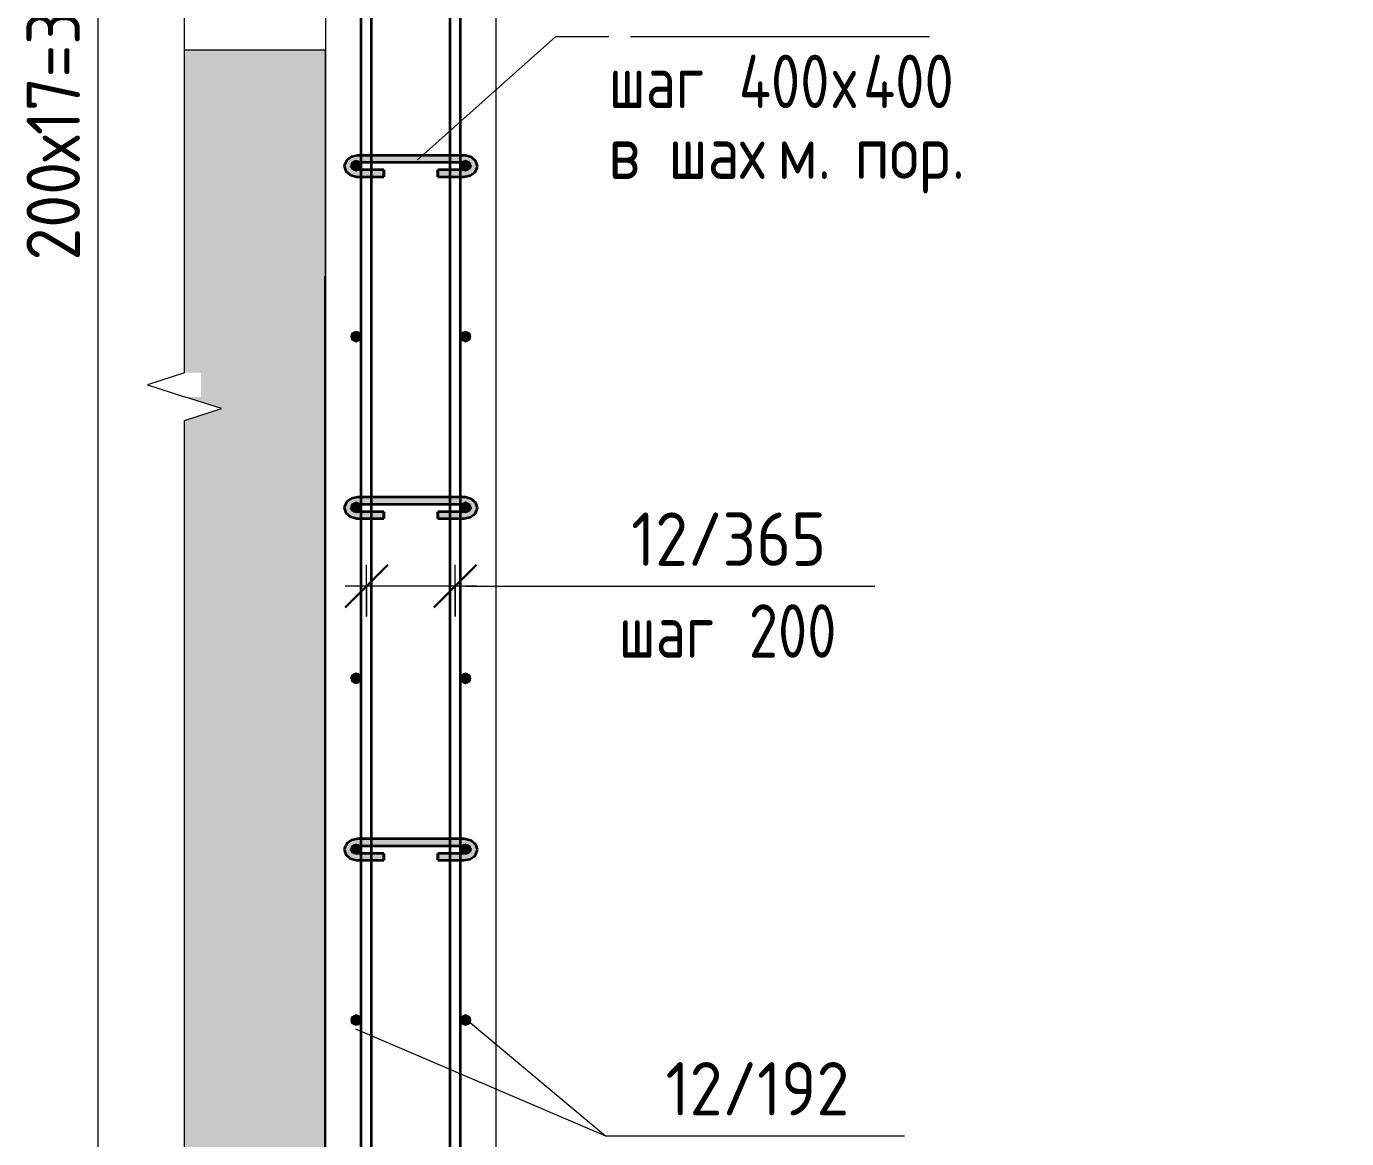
# Model space of a CAD drawing. Header units: millimetres. Extents: x 67134 to 118201, y -4983 to 13821.
# Drawn here: x 106845 to 108390, y -2439 to -1137 of the extents above; entities that cross this region are included whole.
import ezdxf

# ---------------------------------------------------------------- set-up
doc = ezdxf.new("R2010")
doc.units = ezdxf.units.MM
for name, color, linetype, lineweight in [('AA_Dim', 7, 'Continuous', 9), ('AA_Dim-25', 7, 'Continuous', 9), ('AA_Linii', 7, 'Continuous', 9), ('AA_Oformlenie', 7, 'Continuous', 9), ('AA_Vinoska', 7, 'Continuous', 9), ('AF_Stena_Гидроизоляция', 253, 'Continuous', 20), ('AF_Stena_Опалубка', 253, 'Continuous', 20), ('Gen_Text', 7, 'Continuous', 9), ('KR_Armatura', 7, 'Continuous', 20), ('KR_Armatura_Tonkie', 7, 'Continuous', 20)]:
    doc.layers.add(name, color=color, linetype=linetype, lineweight=lineweight)
doc.styles.add('ISOCPEUR_6', font='isocpeur.TTF', dxfattribs={"width": 0.85, "height": 62.5})
doc.styles.add('ISOCPEUR_7', font='isocpeur.TTF', dxfattribs={"width": 0.9, "height": 62.5})
doc.styles.add('ISOCPEUR_8', font='isocpeur.TTF', dxfattribs={"width": 0.8, "height": 62.5})
doc.dimstyles.new('00_Точн_3_знака__прозр__3', dxfattribs={"dimscale": 304.8, "dimtxt": 62.672186, "dimasz": 0.139436, "dimexe": 0.123031, "dimexo": 0.082021, "dimgap": 0.008202, "dimtad": 1, "dimdec": 3, "dimrnd": 0.001, "dimdsep": 46, "dimtxsty": 'ISOCPEUR_7', "dimblk1": 'OBLIQUE', "dimblk2": 'OBLIQUE', "dimsah": 1, "dimcen": 0.09, "dimdle": 0.123031, "dimazin": 0, "dimtfac": 1, "dimtdec": 4, "dimtix": 1, "dimtmove": 0, "dimatfit": 3, "dimfxl": 1, "dimtvp": 1, "dimtolj": 1, "dimtzin": 0, "dimlwd": 18, "dimlwe": 18, "dimarcsym": 2})
doc.dimstyles.new('10_Раскладка_арматуры_с_засечками', dxfattribs={"dimscale": 304.8, "dimtxt": 0.18, "dimasz": 0.164042, "dimexe": 0.082021, "dimexo": 0, "dimgap": 0, "dimtad": 1, "dimdec": 3, "dimrnd": 0.001, "dimdsep": 46, "dimtxsty": 'ISOCPEUR_8', "dimblk1": 'OBLIQUE', "dimblk2": 'OBLIQUE', "dimsah": 1, "dimcen": 0.09, "dimdle": 0.082021, "dimazin": 0, "dimtfac": 1, "dimtdec": 4, "dimtix": 1, "dimtmove": 0, "dimatfit": 3, "dimfxl": 1, "dimtvp": 1, "dimtolj": 1, "dimtzin": 0, "dimlwd": 18, "dimlwe": 18, "dimarcsym": 2})

# ---------------------------------------------------------------- blocks, each defined once
blk = doc.blocks.new('261_Шпилька массив _НесАрм_РабПлоск_ - 8 А240-4097123-1-1 Армирование')
at = {"layer": 'KR_Armatura_Tonkie', "lineweight": 35}
for points in [[(-73416.9, -1311.8), (-73416.9, -1305), (-73423.1, -1303.5), (-73424.3, -1302), (-73424.9, -1300.5), (-73423.8, -1297.7), (-73420.9, -1295.6), (-73416.9, -1294.8), (-73416.9, -1288), (-73423, -1289), (-73425.8, -1290.3), (-73429.4, -1293.4), (-73431.7, -1296.2), (-73432.9, -1300.5), (-73431.7, -1304.8), (-73428.2, -1308.5), (-73422.8, -1311), (-73420.8, -1311.3)], [(-73293.1, -1294.8), (-73293.1, -1288), (-73416.9, -1288.1), (-73416.9, -1294.8), (-73297.1, -1294.8)], [(-73386.3, -1296), (-73293.1, -1295.9), (-73293.1, -1294.8), (-73416.9, -1294.8), (-73416.9, -1296), (-73401.1, -1296)], [(-73293.1, -1311.8), (-73286.9, -1310.9), (-73281.7, -1308.5), (-73278.3, -1304.8), (-73277.1, -1300.5), (-73278.3, -1296.2), (-73280.7, -1292.6), (-73285.5, -1289.5), (-73293.1, -1288.1), (-73293.1, -1294.8), (-73289.1, -1295.6), (-73286.1, -1297.7), (-73285.1, -1300.7), (-73285.8, -1302.2), (-73287.6, -1303.7), (-73293.1, -1305.1), (-73293.1, -1311)], [(-73386.6, -1311.8), (-73386.6, -1305), (-73416.9, -1305.1), (-73416.9, -1311.8), (-73401.1, -1311.8)], [(-73401.1, -1313), (-73386.6, -1312.8), (-73386.6, -1311.8), (-73416.9, -1311.8), (-73416.9, -1313), (-73413.1, -1313)], [(-73293.1, -1311.8), (-73293.1, -1305), (-73323.4, -1305.1), (-73323.4, -1311.8), (-73297.1, -1311.8)], [(-73297.1, -1313), (-73293.1, -1312.8), (-73293.1, -1311.8), (-73323.4, -1311.8), (-73323.4, -1313), (-73300.8, -1313)], [(-73416.9, -1711.8), (-73416.9, -1705), (-73423.1, -1703.5), (-73424.6, -1701.2), (-73424.9, -1700.5), (-73423.8, -1697.7), (-73420.9, -1695.6), (-73416.9, -1694.8), (-73416.9, -1688), (-73423, -1689), (-73425.8, -1690.3), (-73429.4, -1693.4), (-73431.7, -1696.2), (-73432.9, -1700.5), (-73431.7, -1704.8), (-73428.2, -1708.5), (-73422.8, -1711), (-73420.8, -1711.3)], [(-73293.1, -1694.8), (-73293.1, -1688), (-73416.9, -1688.1), (-73416.9, -1694.8), (-73297.1, -1694.8)], [(-73297.1, -1696), (-73293.1, -1695.9), (-73293.1, -1694.8), (-73416.9, -1694.8), (-73416.9, -1696), (-73300.8, -1696)], [(-73293.1, -1711.8), (-73286.9, -1710.9), (-73281.7, -1708.5), (-73278.3, -1704.8), (-73277.1, -1700.5), (-73278.3, -1696.2), (-73280.7, -1692.6), (-73285.5, -1689.5), (-73293.1, -1688.1), (-73293.1, -1694.8), (-73289.1, -1695.6), (-73286.1, -1697.7), (-73285.1, -1700.7), (-73285.7, -1702.1), (-73287.6, -1703.7), (-73293.1, -1705.1), (-73293.1, -1711)], [(-73386.6, -1711.8), (-73386.6, -1705), (-73416.9, -1705.1), (-73416.9, -1711.8), (-73401.1, -1711.8)], [(-73401.1, -1713), (-73386.6, -1712.8), (-73386.6, -1711.8), (-73416.9, -1711.8), (-73416.9, -1713), (-73413.1, -1713)], [(-73293.1, -1711.8), (-73293.1, -1705), (-73323.4, -1705.1), (-73323.4, -1711.8), (-73297.1, -1711.8)], [(-73297.1, -1713), (-73293.1, -1712.8), (-73293.1, -1711.8), (-73323.4, -1711.8), (-73323.4, -1713), (-73300.8, -1713)], [(-73416.9, -2111.8), (-73416.9, -2105), (-73423.1, -2103.5), (-73424.4, -2101.8), (-73424.8, -2100.2), (-73423.8, -2097.7), (-73420.9, -2095.6), (-73416.9, -2094.8), (-73416.9, -2088), (-73423, -2089), (-73425.8, -2090.3), (-73429.4, -2093.4), (-73431.7, -2096.2), (-73432.9, -2100.5), (-73431.7, -2104.8), (-73428.2, -2108.5), (-73422.8, -2111), (-73420.8, -2111.3)], [(-73300.8, -2094.8), (-73293.1, -2094.8), (-73293.1, -2088), (-73416.9, -2088.1), (-73416.9, -2094.8), (-73309.1, -2094.8)], [(-73386.3, -2096), (-73293.1, -2095.9), (-73293.1, -2094.8), (-73416.9, -2094.8), (-73416.9, -2096), (-73401.1, -2096)], [(-73293.1, -2111.8), (-73286.9, -2110.9), (-73281.7, -2108.5), (-73278.3, -2104.8), (-73277.2, -2100.2), (-73278.3, -2096.2), (-73280.7, -2092.6), (-73285.5, -2089.5), (-73293.1, -2088.1), (-73293.1, -2094.8), (-73289.1, -2095.6), (-73286.1, -2097.7), (-73285.1, -2100.7), (-73285.7, -2102.1), (-73287.6, -2103.7), (-73293.1, -2105.1), (-73293.1, -2111)], [(-73386.6, -2111.8), (-73386.6, -2105), (-73416.9, -2105.1), (-73416.9, -2111.8), (-73401.1, -2111.8)], [(-73401.1, -2113), (-73386.6, -2112.8), (-73386.6, -2111.8), (-73416.9, -2111.8), (-73416.9, -2113), (-73413.1, -2113)], [(-73300.8, -2111.8), (-73293.1, -2111.8), (-73293.1, -2105), (-73323.4, -2105.1), (-73323.4, -2111.8), (-73309.1, -2111.8)], [(-73297.1, -2113), (-73293.1, -2112.8), (-73293.1, -2111.8), (-73323.4, -2111.8), (-73323.4, -2113), (-73300.8, -2113)]]:
    blk.add_hatch(color=256, dxfattribs=at).paths.add_polyline_path(points)
h = blk.add_hatch(color=256, dxfattribs=at)
h.paths.add_polyline_path([(-73416.9, -1313), (-73416.9, -1311.8), (-73423, -1310.9), (-73428.2, -1308.5), (-73428.9, -1308.1), (-73424.4, -1311.3), (-73423, -1312), (-73420.3, -1312.4)])
h.paths.add_polyline_path([(-73424.3, -1299), (-73423.1, -1297.4), (-73416.9, -1295.9), (-73416.9, -1294.8), (-73420.9, -1295.6), (-73423.8, -1297.7), (-73424.1, -1298.3)])
h = blk.add_hatch(color=256, dxfattribs=at)
h.paths.add_polyline_path([(-73293.1, -1313), (-73285.5, -1311.5), (-73280.7, -1308.4), (-73278.3, -1304.8), (-73281.7, -1308.5), (-73287.2, -1311), (-73293.1, -1311.8), (-73293.1, -1312.8)])
h.paths.add_polyline_path([(-73285.8, -1298.6), (-73286.1, -1297.7), (-73289.7, -1295.5), (-73293.1, -1294.8), (-73293.1, -1296), (-73292.4, -1296.1), (-73286.1, -1298.5)])
h = blk.add_hatch(color=256, dxfattribs=at)
h.paths.add_polyline_path([(-73416.9, -1713), (-73416.9, -1711.8), (-73423, -1710.9), (-73428.2, -1708.5), (-73428.9, -1708.1), (-73424.4, -1711.3), (-73423, -1712), (-73420.3, -1712.4)])
h.paths.add_polyline_path([(-73424.3, -1699), (-73423.1, -1697.4), (-73416.9, -1695.9), (-73416.9, -1694.8), (-73420.9, -1695.6), (-73423.8, -1697.7), (-73424.1, -1698.3)])
h = blk.add_hatch(color=256, dxfattribs=at)
h.paths.add_polyline_path([(-73293.1, -1713), (-73285.5, -1711.5), (-73280.7, -1708.4), (-73278.3, -1704.8), (-73281.7, -1708.5), (-73287.2, -1711), (-73293.1, -1711.8), (-73293.1, -1712.8)])
h.paths.add_polyline_path([(-73285.8, -1698.6), (-73286.1, -1697.7), (-73289.7, -1695.5), (-73293.1, -1694.8), (-73293.1, -1696), (-73292.4, -1696.1), (-73286.1, -1698.5)])
h = blk.add_hatch(color=256, dxfattribs=at)
h.paths.add_polyline_path([(-73416.9, -2113), (-73416.9, -2111.8), (-73423, -2110.9), (-73428.2, -2108.5), (-73428.9, -2108.1), (-73424.4, -2111.3), (-73423, -2112), (-73420.3, -2112.4)])
h.paths.add_polyline_path([(-73424.3, -2099), (-73423.1, -2097.4), (-73416.9, -2095.9), (-73416.9, -2094.8), (-73420.9, -2095.6), (-73423.8, -2097.7), (-73424.1, -2098.3)])
h = blk.add_hatch(color=256, dxfattribs=at)
h.paths.add_polyline_path([(-73293.1, -2113), (-73285.5, -2111.5), (-73280.7, -2108.4), (-73278.3, -2104.8), (-73281.7, -2108.5), (-73287.2, -2111), (-73293.1, -2111.8), (-73293.1, -2112.8)])
h.paths.add_polyline_path([(-73285.8, -2098.6), (-73286.1, -2097.7), (-73289.7, -2095.5), (-73293.1, -2094.8), (-73293.1, -2096), (-73292.4, -2096.1), (-73286.1, -2098.5)])
for p, q in [((-73413.1, -1288), (-73416.9, -1288)), ((-73416.9, -1296), (-73413.1, -1296)), ((-73401.1, -1288), (-73413.1, -1288)), ((-73413.1, -1296), (-73401.1, -1296)), ((-73309.1, -1288), (-73401.1, -1288)), ((-73401.1, -1296), (-73309.1, -1296)), ((-73297.1, -1288), (-73309.1, -1288)), ((-73309.1, -1296), (-73297.1, -1296)), ((-73293.1, -1288), (-73297.1, -1288)), ((-73297.1, -1296), (-73293.1, -1296)), ((-73413.1, -1305), (-73416.9, -1305)), ((-73416.9, -1313), (-73413.1, -1313)), ((-73401.1, -1305), (-73413.1, -1305)), ((-73413.1, -1313), (-73401.1, -1313)), ((-73386.6, -1305), (-73401.1, -1305)), ((-73401.1, -1313), (-73386.6, -1313)), ((-73386.6, -1305), (-73386.6, -1311.8)), ((-73386.6, -1306.2), (-73386.6, -1305.1)), ((-73386.6, -1312.8), (-73386.6, -1306.2)), ((-73386.6, -1311.8), (-73386.6, -1313)), ((-73309.1, -1305), (-73323.4, -1305)), ((-73323.4, -1311.8), (-73323.4, -1305)), ((-73323.4, -1305.1), (-73323.4, -1306.2)), ((-73323.4, -1306.2), (-73323.4, -1312.8)), ((-73323.4, -1313), (-73323.4, -1311.8)), ((-73323.4, -1313), (-73309.1, -1313)), ((-73297.1, -1305), (-73309.1, -1305)), ((-73309.1, -1313), (-73297.1, -1313)), ((-73293.1, -1305), (-73297.1, -1305)), ((-73297.1, -1313), (-73293.1, -1313)), ((-73413.1, -1688), (-73416.9, -1688)), ((-73416.9, -1696), (-73413.1, -1696)), ((-73401.1, -1688), (-73413.1, -1688)), ((-73413.1, -1696), (-73401.1, -1696)), ((-73309.1, -1688), (-73401.1, -1688)), ((-73401.1, -1696), (-73309.1, -1696)), ((-73297.1, -1688), (-73309.1, -1688)), ((-73309.1, -1696), (-73297.1, -1696)), ((-73293.1, -1688), (-73297.1, -1688)), ((-73297.1, -1696), (-73293.1, -1696)), ((-73413.1, -1705), (-73416.9, -1705)), ((-73416.9, -1713), (-73413.1, -1713)), ((-73401.1, -1705), (-73413.1, -1705)), ((-73413.1, -1713), (-73401.1, -1713)), ((-73386.6, -1705), (-73401.1, -1705)), ((-73401.1, -1713), (-73386.6, -1713)), ((-73386.6, -1705), (-73386.6, -1711.8)), ((-73386.6, -1706.2), (-73386.6, -1705.1)), ((-73386.6, -1712.8), (-73386.6, -1706.2)), ((-73386.6, -1711.8), (-73386.6, -1713)), ((-73309.1, -1705), (-73323.4, -1705)), ((-73323.4, -1711.8), (-73323.4, -1705)), ((-73323.4, -1705.1), (-73323.4, -1706.2)), ((-73323.4, -1706.2), (-73323.4, -1712.8)), ((-73323.4, -1713), (-73323.4, -1711.8)), ((-73323.4, -1713), (-73309.1, -1713)), ((-73297.1, -1705), (-73309.1, -1705)), ((-73309.1, -1713), (-73297.1, -1713)), ((-73293.1, -1705), (-73297.1, -1705)), ((-73297.1, -1713), (-73293.1, -1713)), ((-73413.1, -2088), (-73416.9, -2088)), ((-73416.9, -2096), (-73413.1, -2096)), ((-73401.1, -2088), (-73413.1, -2088)), ((-73413.1, -2096), (-73401.1, -2096)), ((-73309.1, -2088), (-73401.1, -2088)), ((-73401.1, -2096), (-73309.1, -2096)), ((-73297.1, -2088), (-73309.1, -2088)), ((-73309.1, -2096), (-73297.1, -2096)), ((-73293.1, -2088), (-73297.1, -2088)), ((-73297.1, -2096), (-73293.1, -2096)), ((-73413.1, -2105), (-73416.9, -2105)), ((-73416.9, -2113), (-73413.1, -2113)), ((-73401.1, -2105), (-73413.1, -2105)), ((-73413.1, -2113), (-73401.1, -2113)), ((-73386.6, -2105), (-73401.1, -2105)), ((-73401.1, -2113), (-73386.6, -2113)), ((-73386.6, -2105), (-73386.6, -2111.8)), ((-73386.6, -2106.2), (-73386.6, -2105.1)), ((-73386.6, -2112.8), (-73386.6, -2106.2)), ((-73386.6, -2111.8), (-73386.6, -2113)), ((-73309.1, -2105), (-73323.4, -2105)), ((-73323.4, -2111.8), (-73323.4, -2105)), ((-73323.4, -2105.1), (-73323.4, -2106.2)), ((-73323.4, -2106.2), (-73323.4, -2112.8)), ((-73323.4, -2113), (-73323.4, -2111.8)), ((-73323.4, -2113), (-73309.1, -2113)), ((-73297.1, -2105), (-73309.1, -2105)), ((-73309.1, -2113), (-73297.1, -2113)), ((-73293.1, -2105), (-73297.1, -2105)), ((-73297.1, -2113), (-73293.1, -2113))]:
    blk.add_line(p, q, dxfattribs=at)
at = {"layer": 'KR_Armatura_Tonkie', "lineweight": 35, "flags": 128}
for points in [[(-73416.9, -1288), (-73424.5, -1289.5), (-73430.1, -1293.4), (-73432.8, -1298.9), (-73432.9, -1300.5)], [(-73424.9, -1300.5), (-73423.9, -1298.5), (-73420.2, -1296.4), (-73416.9, -1296)], [(-73277.1, -1300.5), (-73278.9, -1294.6), (-73283.9, -1290.2), (-73291.2, -1288.1), (-73293.1, -1288)], [(-73293.1, -1296), (-73288, -1297.1), (-73285.4, -1299.3), (-73285.1, -1300.5)], [(-73432.9, -1300.5), (-73431, -1306.4), (-73426, -1310.8), (-73418.8, -1312.9), (-73416.9, -1313)], [(-73416.9, -1305), (-73421.9, -1303.9), (-73424.6, -1301.7), (-73424.9, -1300.5)], [(-73293.1, -1313), (-73285.5, -1311.5), (-73279.9, -1307.6), (-73277.2, -1302.1), (-73277.1, -1300.5)], [(-73285.1, -1300.5), (-73286, -1302.5), (-73289.8, -1304.5), (-73293.1, -1305)], [(-73416.9, -1688), (-73424.5, -1689.5), (-73430.1, -1693.4), (-73432.8, -1698.9), (-73432.9, -1700.5)], [(-73424.9, -1700.5), (-73423.9, -1698.5), (-73420.2, -1696.4), (-73416.9, -1696)], [(-73277.1, -1700.5), (-73278.9, -1694.6), (-73283.9, -1690.2), (-73291.2, -1688.1), (-73293.1, -1688)], [(-73293.1, -1696), (-73288, -1697.1), (-73285.4, -1699.3), (-73285.1, -1700.5)], [(-73432.9, -1700.5), (-73431, -1706.4), (-73426, -1710.8), (-73418.8, -1712.9), (-73416.9, -1713)], [(-73416.9, -1705), (-73421.9, -1703.9), (-73424.6, -1701.7), (-73424.9, -1700.5)], [(-73293.1, -1713), (-73285.5, -1711.5), (-73279.9, -1707.6), (-73277.2, -1702.1), (-73277.1, -1700.5)], [(-73285.1, -1700.5), (-73286, -1702.5), (-73289.8, -1704.5), (-73293.1, -1705)], [(-73416.9, -2088), (-73424.5, -2089.5), (-73430.1, -2093.4), (-73432.8, -2098.9), (-73432.9, -2100.5)], [(-73432.9, -2100.5), (-73431, -2106.4), (-73426, -2110.8), (-73418.8, -2112.9), (-73416.9, -2113)], [(-73424.9, -2100.5), (-73423.9, -2098.5), (-73420.2, -2096.4), (-73416.9, -2096)], [(-73416.9, -2105), (-73421.9, -2103.9), (-73424.6, -2101.7), (-73424.9, -2100.5)], [(-73277.1, -2100.5), (-73278.9, -2094.6), (-73283.9, -2090.2), (-73291.2, -2088.1), (-73293.1, -2088)], [(-73293.1, -2096), (-73288, -2097.1), (-73285.4, -2099.3), (-73285.1, -2100.5)], [(-73293.1, -2113), (-73285.5, -2111.5), (-73279.9, -2107.6), (-73277.2, -2102.1), (-73277.1, -2100.5)], [(-73285.1, -2100.5), (-73286, -2102.5), (-73289.8, -2104.5), (-73293.1, -2105)]]:
    blk.add_lwpolyline(points, dxfattribs=at)
blk = doc.blocks.new('011_Прямоугольник обрыва _ЭлУзла_ - 011_Прямоугольник обрыва _ЭлУзла_-4122385-1-1 Армирование')
at = {"layer": 'AA_Oformlenie'}
for p, q in [((-73620.1, -1542.4), (-73620.1, 2049)), ((-73620.1, -3394.1), (-73620.1, -1598.1))]:
    blk.add_line(p, q, dxfattribs=at)
blk = doc.blocks.new('DIMBLOCK53-1-1 Армирование')
at = {"layer": 'AA_Dim-25', "lineweight": 30}
for p, q in [((106929.2, 500), (106907.9, 521.3)), ((106929.2, 500), (106950.4, 478.8)), ((106929.2, -2900), (106907.9, -2878.8)), ((106929.2, -2900), (106950.4, -2921.2))]:
    blk.add_line(p, q, dxfattribs=at)
at = {"layer": 'AA_Dim-25', "lineweight": 18}
for p, q in [((107200, 500), (106891.7, 500)), ((106929.2, -2900), (106929.2, 500)), ((106929.2, 500), (107200, 500)), ((107328, -2900), (106891.7, -2900)), ((106929.2, -2900), (107328, -2900))]:
    blk.add_line(p, q, dxfattribs=at)
at = {"layer": 'AA_Dim-25', "color": 0, "lineweight": 18, "insert": (106845.2, -1411.1), "char_height": 62.5, "width": 506.58, "attachment_point": 1, "rotation": 90, "line_spacing_factor": 1.135194, "style": 'ISOCPEUR_7'}
blk.add_mtext('200х17=3400', dxfattribs=at)
blk = doc.blocks.new('_Oblique')
at = {"color": 0, "linetype": 'ByBlock', "lineweight": -2}
blk.add_line((-0.5, -0.5), (0.5, 0.5), dxfattribs=at)
blk = doc.blocks.new('042_М_Арматуры - Диам длина поз _ Комментарий-3662934-1-1 Армирование')
at = {"layer": 'AA_Vinoska'}
blk.add_line((-72259.7, -2790.4), (-71909.7, -2790.4), dxfattribs=at)
blk = doc.blocks.new('DIMBLOCK91-1-1 Армирование')
at = {"layer": 'AA_Dim-25', "lineweight": 30}
for p, q in [((107243, -1792.3), (107268, -1767.3)), ((107347, -1792.3), (107372, -1767.3)), ((107243, -1792.3), (107218, -1817.3)), ((107347, -1792.3), (107322, -1817.3))]:
    blk.add_line(p, q, dxfattribs=at)
at = {"layer": 'AA_Dim-25', "lineweight": 18}
for p, q in [((107243, -1827.7), (107243, -1767.3)), ((107347, -1827.7), (107347, -1767.3)), ((107372, -1792.3), (107218, -1792.3)), ((107243, -1792.3), (107243, -1827.7)), ((107347, -1792.3), (107347, -1827.7))]:
    blk.add_line(p, q, dxfattribs=at)

msp = doc.modelspace()

# ---------------------------------------------------------------- hatches: boundary and pattern name
at = {"layer": 'AA_Oformlenie'}
h = msp.add_hatch(dxfattribs=at)
h.set_pattern_fill('FP_12', color=250, style=0, pattern_type=2)
h.set_pattern_definition([(0, (107988.91, 825), (101.6, 25.4), [8.382, -67.818, 8.382, -67.818, -406.4]), (0, (107988.91, 825), (101.6, 25.4), [-152.4, 8.382, -144.018, 8.382, -67.818, -177.8]), (0, (107988.91, 825), (101.6, 25.4), [-381, 8.382, -42.418, 8.382, -118.618]), (120, (108027.01, 837.7), (-72.79705, 75.28818), [8.382, -67.818, 8.382, -67.818, -406.4]), (120, (108027.01, 837.7), (-72.79705, 75.28818), [-152.4, 8.382, -144.018, 8.382, -67.818, -177.8]), (120, (108027.01, 837.7), (-72.79705, 75.28818), [-381, 8.382, -42.418, 8.382, -118.618]), (240, (108039.71, 888.5), (-28.80295, -100.68818), [8.382, -67.818, 8.382, -67.818, -406.4]), (240, (108039.71, 888.5), (-28.80295, -100.68818), [-152.4, 8.382, -144.018, 8.382, -67.818, -177.8]), (240, (108039.71, 888.5), (-28.80295, -100.68818), [-381, 8.382, -42.418, 8.382, -118.618])])
h.paths.add_polyline_path([(107029.976, -3394.1315), (107765.1736, -3394.1315), (107765.1736, -3374.0538), (107792.6736, -3374.0538), (107792.6736, -3394.1315), (107806.7507, -3350.8064), (107820.8279, -3394.1315), (109290.5687, -3394.1315), (109290.5687, -3374.0538), (109318.0687, -3374.0538), (109318.0687, -3394.1315), (109332.1459, -3350.8064), (109346.223, -3394.1315), (110080.7663, -3394.1315), (110080.7663, -1598.0986), (110060.6886, -1598.0986), (110060.6886, -1570.5986), (110080.7663, -1570.5986), (110037.4412, -1556.5214), (110080.7663, -1542.4443), (110080.7663, -1165), (109885.0072, -1165), (109885.0072, -3250), (109985.0072, -3250), (109985.0072, -3350), (107095.0072, -3350), (107095.0072, -3250), (107195.0072, -3250), (107195.0072, -1165), (107029.976, -1165), (107029.976, -1542.4443), (107049.6023, -1542.4443), (107049.6023, -1570.5986), (107029.976, -1570.5986), (107073.2773, -1584.3486), (107029.976, -1598.0986), (107029.976, -3376.0125)])
at = {"layer": 'KR_Armatura'}
h = msp.add_hatch(color=256, dxfattribs=at)
edge = h.paths.add_edge_path()
edge.add_arc((107231.0072, -1300), 6, 0, 360)
for points in [[(107231.0072, -1306), (107236.2033, -1303), (107236.2033, -1297), (107231.0072, -1294), (107225.811, -1297), (107225.811, -1303)], [(107359.0072, -1306), (107364.2033, -1303), (107364.2033, -1297), (107359.0072, -1294), (107353.811, -1297), (107353.811, -1303)], [(107231.0072, -1506), (107236.2033, -1503), (107236.2033, -1497), (107231.0072, -1494), (107225.811, -1497), (107225.811, -1503)], [(107359.0072, -1506), (107364.2033, -1503), (107364.2033, -1497), (107359.0072, -1494), (107353.811, -1497), (107353.811, -1503)], [(107231.0072, -1706), (107236.2033, -1703), (107236.2033, -1697), (107231.0072, -1694), (107225.811, -1697), (107225.811, -1703)], [(107359.0072, -1706), (107364.2033, -1703), (107364.2033, -1697), (107359.0072, -1694), (107353.811, -1697), (107353.811, -1703)], [(107231.0072, -1906), (107236.2033, -1903), (107236.2033, -1897), (107231.0072, -1894), (107225.811, -1897), (107225.811, -1903)], [(107359.0072, -1906), (107364.2033, -1903), (107364.2033, -1897), (107359.0072, -1894), (107353.811, -1897), (107353.811, -1903)], [(107231.0072, -2106), (107236.2033, -2103), (107236.2033, -2097), (107231.0072, -2094), (107225.811, -2097), (107225.811, -2103)], [(107359.0072, -2106), (107364.2033, -2103), (107364.2033, -2097), (107359.0072, -2094), (107353.811, -2097), (107353.811, -2103)], [(107231.0072, -2306), (107236.2033, -2303), (107236.2033, -2297), (107231.0072, -2294), (107225.811, -2297), (107225.811, -2303)], [(107359.0072, -2306), (107364.2033, -2303), (107364.2033, -2297), (107359.0072, -2294), (107353.811, -2297), (107353.811, -2303)]]:
    msp.add_hatch(color=256, dxfattribs=at).paths.add_polyline_path(points)
h = msp.add_hatch(color=256, dxfattribs=at)
edge = h.paths.add_edge_path()
edge.add_arc((107359.0072, -1300), 6, 0, 360)
h = msp.add_hatch(color=256, dxfattribs=at)
edge = h.paths.add_edge_path()
edge.add_arc((107231.0072, -1500), 6, 0, 360)
h = msp.add_hatch(color=256, dxfattribs=at)
edge = h.paths.add_edge_path()
edge.add_arc((107359.0072, -1500), 6, 0, 360)
h = msp.add_hatch(color=256, dxfattribs=at)
edge = h.paths.add_edge_path()
edge.add_arc((107231.0072, -1700), 6, 0, 360)
h = msp.add_hatch(color=256, dxfattribs=at)
edge = h.paths.add_edge_path()
edge.add_arc((107359.0072, -1700), 6, 0, 360)
h = msp.add_hatch(color=256, dxfattribs=at)
edge = h.paths.add_edge_path()
edge.add_arc((107231.0072, -1900), 6, 0, 360)
h = msp.add_hatch(color=256, dxfattribs=at)
edge = h.paths.add_edge_path()
edge.add_arc((107359.0072, -1900), 6, 0, 360)
h = msp.add_hatch(color=256, dxfattribs=at)
edge = h.paths.add_edge_path()
edge.add_arc((107231.0072, -2100), 6, 0, 360)
h = msp.add_hatch(color=256, dxfattribs=at)
edge = h.paths.add_edge_path()
edge.add_arc((107359.0072, -2100), 6, 0, 360)
h = msp.add_hatch(color=256, dxfattribs=at)
edge = h.paths.add_edge_path()
edge.add_arc((107231.0072, -2300), 6, 0, 360)
h = msp.add_hatch(color=256, dxfattribs=at)
edge = h.paths.add_edge_path()
edge.add_arc((107359.0072, -2300), 6, 0, 360)

# ---------------------------------------------------------------- linework, layer by layer
at = {"layer": 'AA_Linii'}
for p, q in [((107195.0072, -1165), (107029.976, -1165)), ((107195.0072, -3250), (107195.0072, -1165))]:
    msp.add_line(p, q, dxfattribs=at)
at = {"layer": 'AA_Vinoska'}
for p, q in [((107302.86, -1293.3772), (107464.8854, -1148.9028)), ((107464.8854, -1148.9028), (107526.7419, -1148.9028)), ((107029.976, -1542.4443), (106986.6509, -1556.5214)), ((106986.6509, -1556.5214), (107029.976, -1570.5986)), ((107073.2773, -1584.3486), (107029.976, -1570.5986)), ((107029.976, -1598.0986), (107073.2773, -1584.3486)), ((107359.4622, -1792.1332), (107488.369, -1792.1332)), ((107362.6159, -2301.4023), (107522.8396, -2435.4075)), ((107230.0673, -2310.1417), (107522.8396, -2435.4075))]:
    msp.add_line(p, q, dxfattribs=at)
at = {"layer": 'AF_Stena_Гидроизоляция'}
for p, q in [((107195.0072, -1430), (107194.0072, -1430)), ((107194.0072, -1430), (107194.0072, -3250)), ((107195.0072, -3250), (107195.0072, -1430))]:
    msp.add_line(p, q, dxfattribs=at)
at = {"layer": 'AF_Stena_Опалубка'}
for p, q in [((107195.0072, 730), (107195.0072, -2950)), ((107395.0072, -2942), (107395.0072, 730))]:
    msp.add_line(p, q, dxfattribs=at)
at = {"layer": 'KR_Armatura'}
for p, q in [((107231.0072, -1294), (107225.811, -1297)), ((107225.811, -1297), (107225.811, -1303)), ((107236.2033, -1297), (107231.0072, -1294)), ((107236.2033, -1303), (107236.2033, -1297)), ((107359.0072, -1294), (107353.811, -1297)), ((107353.811, -1297), (107353.811, -1303)), ((107364.2033, -1297), (107359.0072, -1294)), ((107364.2033, -1303), (107364.2033, -1297)), ((107225.811, -1303), (107231.0072, -1306)), ((107231.0072, -1306), (107236.2033, -1303)), ((107353.811, -1303), (107359.0072, -1306)), ((107359.0072, -1306), (107364.2033, -1303)), ((107231.0072, -1494), (107225.811, -1497)), ((107225.811, -1497), (107225.811, -1503)), ((107236.2033, -1497), (107231.0072, -1494)), ((107236.2033, -1503), (107236.2033, -1497)), ((107359.0072, -1494), (107353.811, -1497)), ((107353.811, -1497), (107353.811, -1503)), ((107364.2033, -1497), (107359.0072, -1494)), ((107364.2033, -1503), (107364.2033, -1497)), ((107225.811, -1503), (107231.0072, -1506)), ((107231.0072, -1506), (107236.2033, -1503)), ((107353.811, -1503), (107359.0072, -1506)), ((107359.0072, -1506), (107364.2033, -1503)), ((107231.0072, -1694), (107225.811, -1697)), ((107225.811, -1697), (107225.811, -1703)), ((107236.2033, -1697), (107231.0072, -1694)), ((107236.2033, -1703), (107236.2033, -1697)), ((107359.0072, -1694), (107353.811, -1697)), ((107353.811, -1697), (107353.811, -1703)), ((107364.2033, -1697), (107359.0072, -1694)), ((107364.2033, -1703), (107364.2033, -1697)), ((107225.811, -1703), (107231.0072, -1706)), ((107231.0072, -1706), (107236.2033, -1703)), ((107353.811, -1703), (107359.0072, -1706)), ((107359.0072, -1706), (107364.2033, -1703)), ((107231.0072, -1894), (107225.811, -1897)), ((107225.811, -1897), (107225.811, -1903)), ((107236.2033, -1897), (107231.0072, -1894)), ((107236.2033, -1903), (107236.2033, -1897)), ((107359.0072, -1894), (107353.811, -1897)), ((107353.811, -1897), (107353.811, -1903)), ((107364.2033, -1897), (107359.0072, -1894)), ((107364.2033, -1903), (107364.2033, -1897)), ((107225.811, -1903), (107231.0072, -1906)), ((107231.0072, -1906), (107236.2033, -1903)), ((107353.811, -1903), (107359.0072, -1906)), ((107359.0072, -1906), (107364.2033, -1903)), ((107231.0072, -2094), (107225.811, -2097)), ((107225.811, -2097), (107225.811, -2103)), ((107236.2033, -2097), (107231.0072, -2094)), ((107236.2033, -2103), (107236.2033, -2097)), ((107359.0072, -2094), (107353.811, -2097)), ((107353.811, -2097), (107353.811, -2103)), ((107364.2033, -2097), (107359.0072, -2094)), ((107364.2033, -2103), (107364.2033, -2097)), ((107225.811, -2103), (107231.0072, -2106)), ((107231.0072, -2106), (107236.2033, -2103)), ((107353.811, -2103), (107359.0072, -2106)), ((107359.0072, -2106), (107364.2033, -2103)), ((107231.0072, -2294), (107225.811, -2297)), ((107225.811, -2297), (107225.811, -2303)), ((107236.2033, -2297), (107231.0072, -2294)), ((107236.2033, -2303), (107236.2033, -2297)), ((107359.0072, -2294), (107353.811, -2297)), ((107353.811, -2297), (107353.811, -2303)), ((107364.2033, -2297), (107359.0072, -2294)), ((107364.2033, -2303), (107364.2033, -2297)), ((107225.811, -2303), (107231.0072, -2306)), ((107231.0072, -2306), (107236.2033, -2303)), ((107353.811, -2303), (107359.0072, -2306)), ((107359.0072, -2306), (107364.2033, -2303))]:
    msp.add_line(p, q, dxfattribs=at)
for centre in [(107231.0072, -1300), (107359.0072, -1300), (107231.0072, -1500), (107359.0072, -1500), (107231.0072, -1700), (107359.0072, -1700), (107231.0072, -1900), (107359.0072, -1900), (107231.0072, -2100), (107359.0072, -2100), (107231.0072, -2300), (107359.0072, -2300)]:
    msp.add_circle(centre, 6, dxfattribs=at)
at = {"layer": 'KR_Armatura_Tonkie', "lineweight": 35}
for p, q in [((107237.0072, -2942), (107237.0072, 700)), ((107249.0072, -2942), (107249.0072, 700)), ((107341.0072, -2942), (107341.0072, 700)), ((107353.0072, -2942), (107353.0072, 700))]:
    msp.add_line(p, q, dxfattribs=at)

# ---------------------------------------------------------------- block references
at = {"layer": 'AA_Oformlenie'}
msp.add_blockref('011_Прямоугольник обрыва _ЭлУзла_ - 011_Прямоугольник обрыва _ЭлУзла_-4122385-1-1 Армирование', (180650.0688, 0), dxfattribs=at)
at = {"layer": 'AA_Vinoska'}
for p in [(179811.7875, 1641.4964), (179748.0556, 998.266), (179782.5262, 354.9917), (179782.5262, 354.9917)]:
    msp.add_blockref('042_М_Арматуры - Диам длина поз _ Комментарий-3662934-1-1 Армирование', p, dxfattribs=at)
at = {"layer": 'KR_Armatura_Tonkie', "lineweight": 35}
msp.add_blockref('261_Шпилька массив _НесАрм_РабПлоск_ - 8 А240-4097123-1-1 Армирование', (180650.0688, 0), dxfattribs=at)

# ---------------------------------------------------------------- texts
at = {"layer": 'AA_Vinoska', "char_height": 62.5, "attachment_point": 1}
for s, insert, width, style in [(' 400', (107647.1273, -1170.1229), 171.561125, 'ISOCPEUR_8'), ('400', (107824.3982, -1170.1229), 134.6835, 'ISOCPEUR_8'), ('шаг', (107526.7419, -1170.1229), 145.907125, 'ISOCPEUR_8'), ('\\fISOCPEUR|b0|i0|c204|p34|;\\W.8;х', (107788.6794, -1170.1229), 43.291125, 'ISOCPEUR_8'), ('12/365', (107552.7975, -1705.8769), 277.784719, 'ISOCPEUR_7'), (' 200', (107658.7954, -1813.3533), 166.751, 'ISOCPEUR_8'), ('шаг', (107538.41, -1813.3533), 145.907125, 'ISOCPEUR_8'), ('12/192', (107593.2306, -2349.1513), 263.354344, 'ISOCPEUR_7'), ('12/192', (107593.2306, -2349.1513), 263.354344, 'ISOCPEUR_7')]:
    msp.add_mtext(s, dxfattribs=dict(at, insert=insert, width=width, style=style))
at = {"layer": 'Gen_Text', "char_height": 62.5, "attachment_point": 1, "style": 'ISOCPEUR_6'}
for s, insert, width in [('\\fISOCPEUR|b0|i0|c204|p34|;\\W.85; ', (107564.1541, -1252.9791), 39.182477), ('\\fISOCPEUR|b0|i0|c204|p34|;\\W.85;в', (107526.2029, -1252.9791), 45.99682), ('шах', (107596.4829, -1252.9791), 155.02632), ('м. ', (107724.3924, -1252.9791), 109.0295), ('пор', (107814.3507, -1252.9791), 137.990461), ('\\fISOCPEUR|b0|i0|c204|p34|;\\W.85;.', (107928.2042, -1252.9791), 18.739445)]:
    msp.add_mtext(s, dxfattribs=dict(at, insert=insert, width=width))

# ---------------------------------------------------------------- dimensions: what is measured, and where the dimension line sits
at = {"layer": 'AA_Dim', "lineweight": 18}
dim = msp.add_linear_dim(base=(106929.1639, 500), p1=(107353.0072, -2900), p2=(107225.0072, 500), angle=90, dimstyle='00_Точн_3_знака__прозр__3', override={"dimpost": '200х17=<>', "dimfxl": 3402.408559}, dxfattribs=at)
dim.commit()
dim.dimension.update_dxf_attribs({"geometry": 'DIMBLOCK53-1-1 Армирование', "text_midpoint": (106895.4139, -1200)})
dim = msp.add_linear_dim(base=(107243.0072, -1792.3354), p1=(107347.0072, -1827.6907), p2=(107243.0072, -1827.6907), dimstyle='10_Раскладка_арматуры_с_засечками', override={"dimpost": '<>', "dimfxl": 104}, dxfattribs=at)
dim.commit()
dim.dimension.update_dxf_attribs({"geometry": 'DIMBLOCK91-1-1 Армирование', "text_midpoint": (107295.0072, -1761.0854)})

doc.saveas('drawing.dxf')
